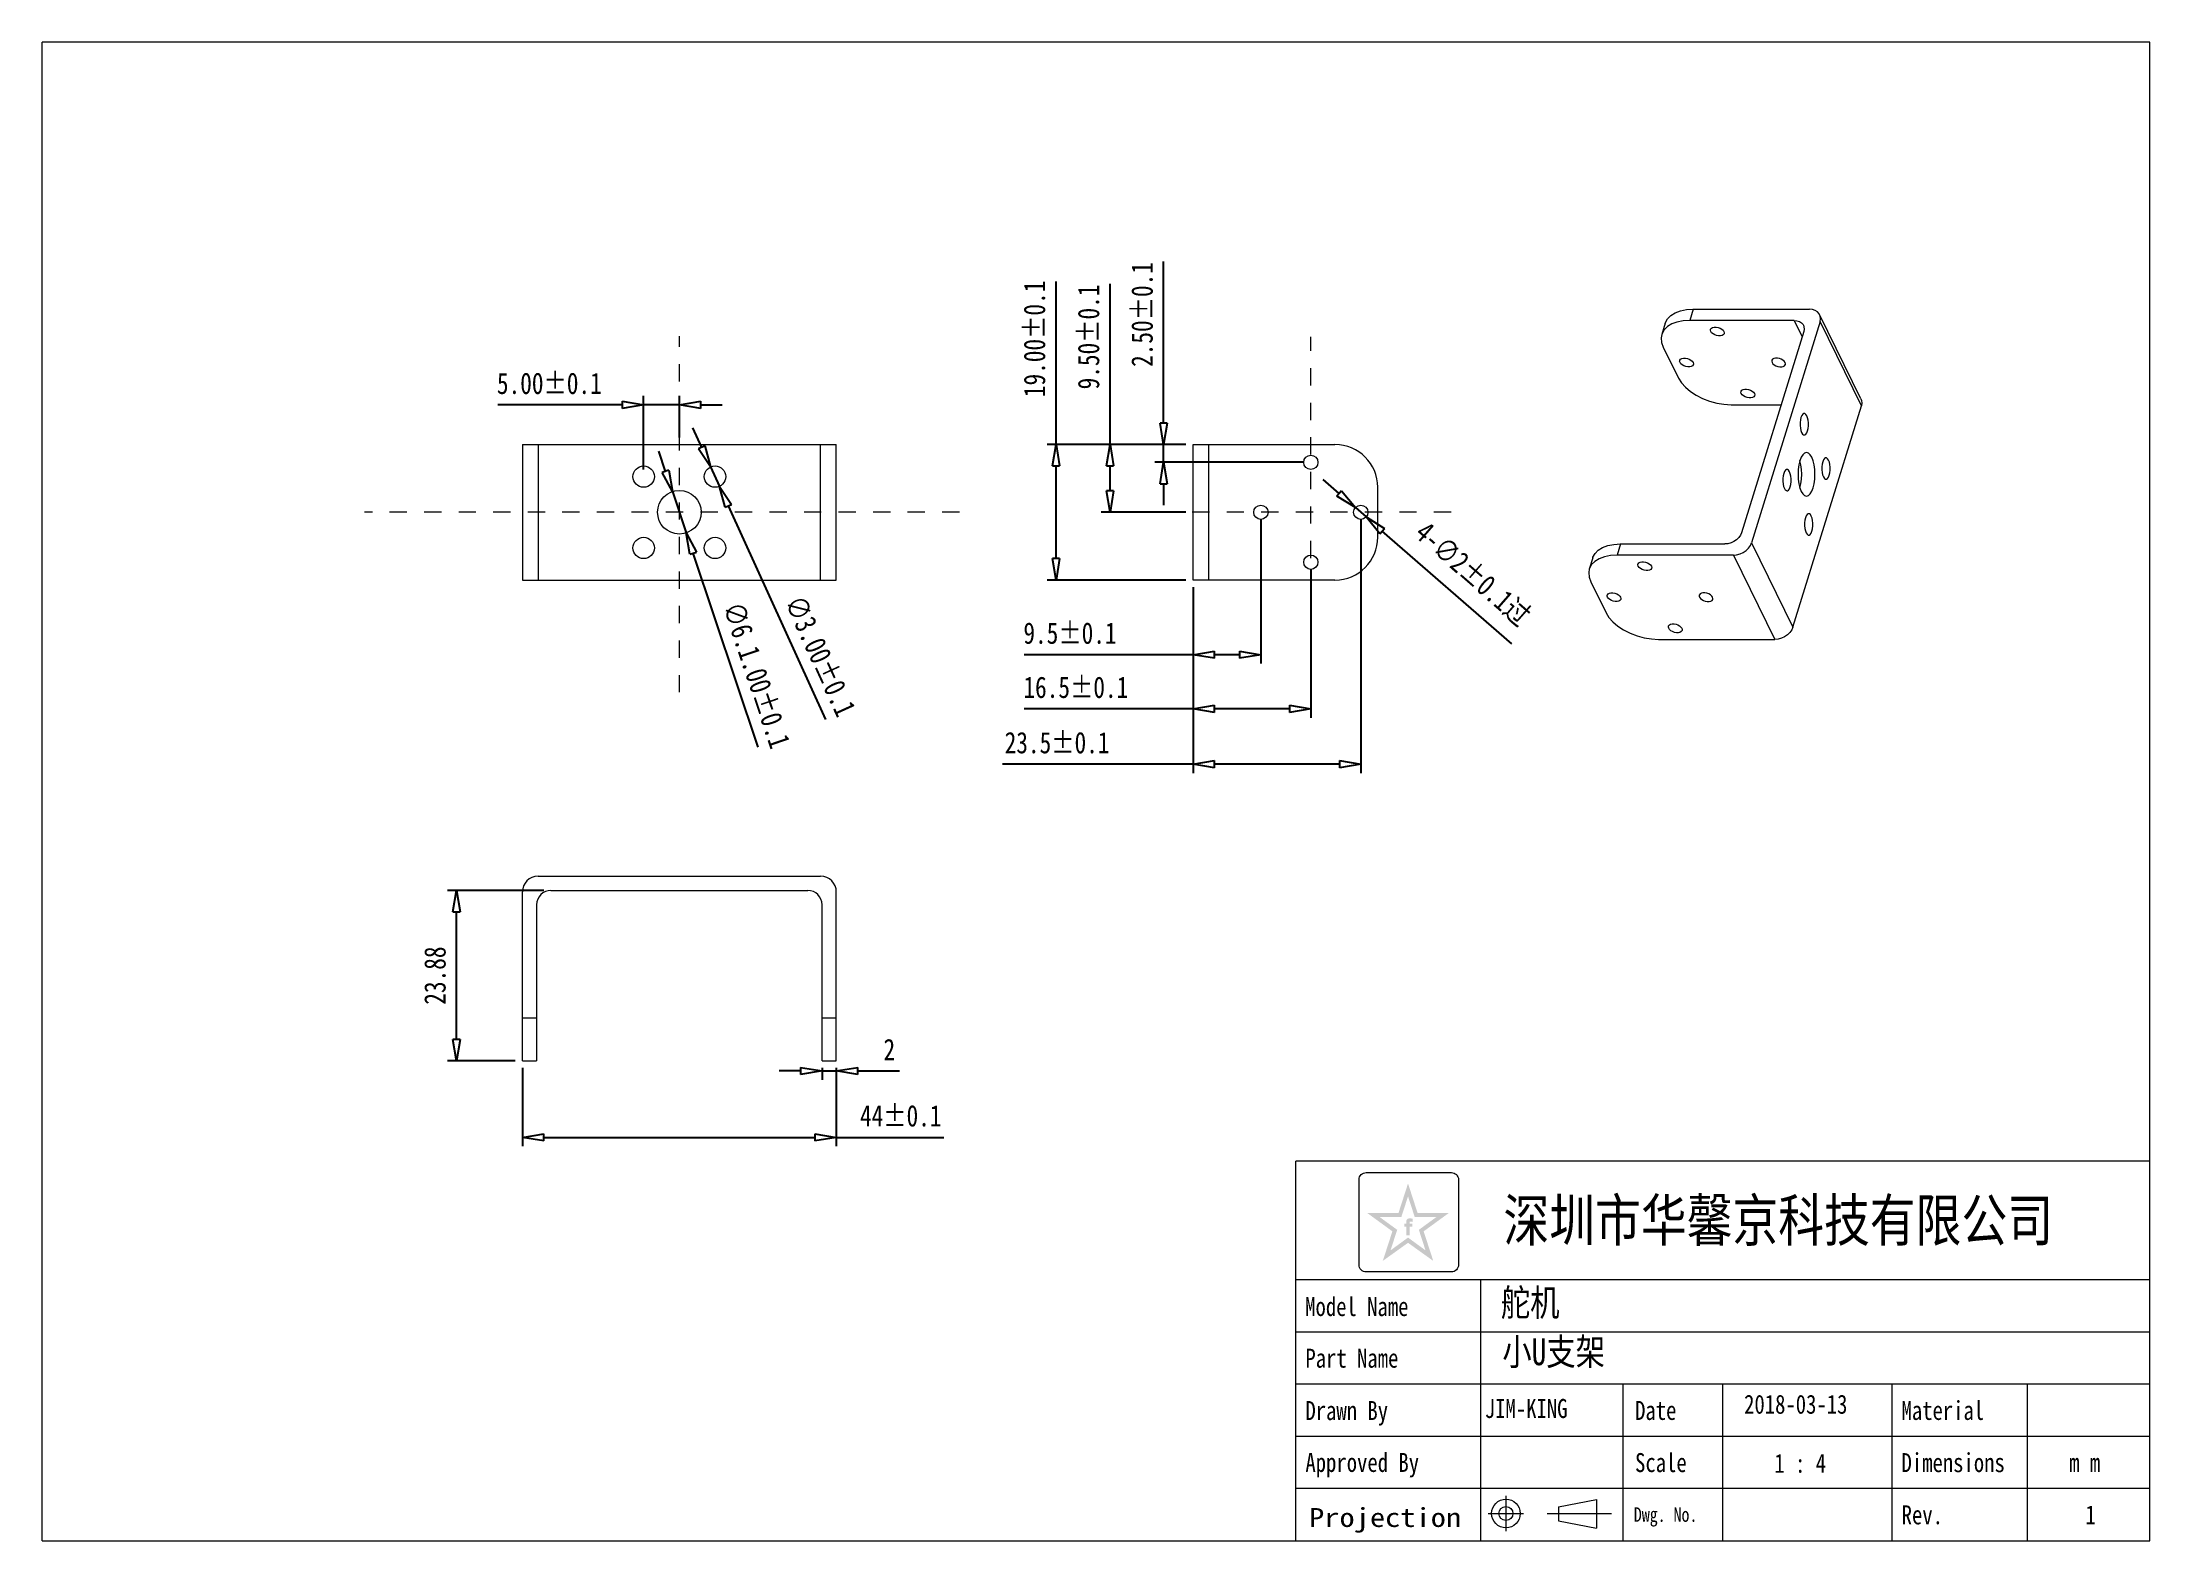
# Model space of a CAD drawing. Header units: inches. Extents: x -33 to 262, y 399 to 609.
import ezdxf
from ezdxf.enums import TextEntityAlignment as Align

# ---------------------------------------------------------------- set-up
doc = ezdxf.new("R2010")
doc.units = ezdxf.units.IN
doc.header["$LTSCALE"] = 1.21
doc.header["$MEASUREMENT"] = 0
doc.header["$PDMODE"] = 3
doc.header["$PDSIZE"] = 0.3125
doc.linetypes.add('DASHED', pattern=[0.2, 0.1, -0.1])
doc.layers.get('0').update_dxf_attribs({"linetype": 'CONTINUOUS'})
doc.layers.get('Defpoints').update_dxf_attribs({"linetype": 'CONTINUOUS'})
for name, color, linetype in [('02___PRT_ALL_AXES', 7, 'CONTINUOUS'), ('CK_LEVEL_1', 7, 'CONTINUOUS'), ('DIM', 211, 'CONTINUOUS'), ('TEXT', 200, 'CONTINUOUS')]:
    doc.layers.add(name, color=color, linetype=linetype)
doc.styles.get("Standard").update_dxf_attribs({"font": 'txt', "width": 0.8})
doc.dimstyles.new('DIN', dxfattribs={"dimtxt": 3, "dimasz": 3, "dimexe": 1.25, "dimexo": 1, "dimtad": 0, "dimdsep": 46, "dimlunit": 6, "dimtxsty": 'Standard', "dimblk": 'CLOSEDBLANK', "dimcen": 2.5, "dimadec": 0, "dimazin": 0, "dimtfac": 1, "dimtmove": 0, "dimatfit": 3, "dimldrblk": 'CLOSEDBLANK', "dimfxl": 1, "dimtvp": 1, "dimtolj": 1, "dimtzin": 0, "dimarcsym": 0})

# ---------------------------------------------------------------- blocks, each defined once
blk = doc.blocks.new('_ClosedBlank')
at = {"color": 0, "linetype": 'ByBlock', "lineweight": -2}
for p, q in [((-1, 0.167), (0, 0)), ((-1, 0.167), (-1, -0.167)), ((0, 0), (-1, -0.167))]:
    blk.add_line(p, q, dxfattribs=at)
blk = doc.blocks.new('*D18')
at = {"layer": 'Defpoints', "color": 0, "transparency": 16777216}
for p in [(75.85, 465.92), (77.85, 465.92), (77.85, 464.5)]:
    blk.add_point(p, dxfattribs=at)
at = {"layer": 'DIM', "color": 0, "lineweight": -2, "transparency": 16777216}
for p, q in [((72.85, 464.5), (69.85, 464.5)), ((75.85, 464.92), (75.85, 463.25)), ((75.85, 464.5), (77.85, 464.5)), ((77.85, 464.92), (77.85, 463.25)), ((80.85, 464.5), (86.7, 464.5))]:
    blk.add_line(p, q, dxfattribs=at)
at = {"layer": 'DIM', "color": 0, "lineweight": -2, "transparency": 16777216, "xscale": 3, "yscale": 3, "zscale": 3}
blk.add_blockref('_ClosedBlank', (75.85, 464.5), dxfattribs=at)
at = {"layer": 'DIM', "color": 0, "lineweight": -2, "transparency": 16777216, "xscale": 3, "yscale": 3, "zscale": 3, "rotation": 180}
blk.add_blockref('_ClosedBlank', (77.85, 464.5), dxfattribs=at)
at = {"layer": 'DIM', "color": 0, "lineweight": 5, "transparency": 16777216, "insert": (85.28, 467.5), "char_height": 3, "attachment_point": 5}
blk.add_mtext('\\A1;2', dxfattribs=at)
blk = doc.blocks.new('*D19')
at = {"layer": 'Defpoints', "color": 0, "transparency": 16777216}
for p in [(24.62, 489.8), (37.85, 489.8), (33.85, 465.92)]:
    blk.add_point(p, dxfattribs=at)
at = {"layer": 'DIM', "color": 0, "lineweight": -2, "transparency": 16777216}
for p, q in [((36.85, 489.8), (23.37, 489.8)), ((24.62, 468.92), (24.62, 486.8)), ((32.85, 465.92), (23.37, 465.92))]:
    blk.add_line(p, q, dxfattribs=at)
at = {"layer": 'DIM', "color": 0, "lineweight": -2, "transparency": 16777216, "xscale": 3, "yscale": 3, "zscale": 3}
for p, rotation in [((24.62, 489.8), 90), ((24.62, 465.92), 270)]:
    blk.add_blockref('_ClosedBlank', p, dxfattribs=dict(at, rotation=rotation))
at = {"layer": 'DIM', "color": 0, "lineweight": 5, "transparency": 16777216, "insert": (21.62, 477.86), "char_height": 3, "attachment_point": 5, "rotation": 90}
blk.add_mtext('\\A1;23.88', dxfattribs=at)
blk = doc.blocks.new('*D20')
at = {"layer": 'Defpoints', "color": 0, "transparency": 16777216}
for p in [(50.85, 557.85), (55.85, 552.3), (50.85, 547.8)]:
    blk.add_point(p, dxfattribs=at)
at = {"layer": 'DIM', "color": 0, "lineweight": -2, "transparency": 16777216}
for p, q in [((50.85, 548.8), (50.85, 559.1)), ((55.85, 553.3), (55.85, 559.1)), ((47.85, 557.85), (30.4, 557.85)), ((55.85, 557.85), (50.85, 557.85)), ((58.85, 557.85), (61.85, 557.85))]:
    blk.add_line(p, q, dxfattribs=at)
at = {"layer": 'DIM', "color": 0, "lineweight": -2, "transparency": 16777216, "xscale": 3, "yscale": 3, "zscale": 3}
blk.add_blockref('_ClosedBlank', (50.85, 557.85), dxfattribs=at)
at = {"layer": 'DIM', "color": 0, "lineweight": -2, "transparency": 16777216, "xscale": 3, "yscale": 3, "zscale": 3, "rotation": 180}
blk.add_blockref('_ClosedBlank', (55.85, 557.85), dxfattribs=at)
at = {"layer": 'DIM', "color": 0, "lineweight": 5, "transparency": 16777216, "insert": (37.63, 560.85), "char_height": 3, "attachment_point": 5}
blk.add_mtext('\\A1;5.00%%P0.1', dxfattribs=at)
blk = doc.blocks.new('*D21')
at = {"layer": 'Defpoints', "color": 0, "transparency": 16777216}
for p in [(54.88, 545.69), (56.82, 539.91)]:
    blk.add_point(p, dxfattribs=at)
at = {"layer": 'DIM', "color": 0, "lineweight": -2, "transparency": 16777216}
for p, q in [((53.92, 548.53), (52.97, 551.38)), ((54.88, 545.69), (56.82, 539.91)), ((66.91, 509.89), (57.78, 537.06))]:
    blk.add_line(p, q, dxfattribs=at)
at = {"layer": 'DIM', "color": 0, "lineweight": -2, "transparency": 16777216, "xscale": 3, "yscale": 3, "zscale": 3}
for p, rotation in [((54.88, 545.69), 288.5796692856709), ((56.82, 539.91), 108.5796692856709)]:
    blk.add_blockref('_ClosedBlank', p, dxfattribs=dict(at, rotation=rotation))
at = {"layer": 'DIM', "color": 0, "lineweight": 5, "transparency": 16777216, "insert": (66.69, 519.97), "char_height": 3, "attachment_point": 5, "rotation": 288.5797}
blk.add_mtext('\\A1;∅6.1.00%%P0.1', dxfattribs=at)
blk = doc.blocks.new('*D22')
at = {"layer": 'Defpoints', "color": 0, "transparency": 16777216}
for p in [(60.23, 549.16), (61.47, 546.43)]:
    blk.add_point(p, dxfattribs=at)
at = {"layer": 'DIM', "color": 0, "lineweight": -2, "transparency": 16777216}
for p, q in [((58.98, 551.89), (57.74, 554.62)), ((60.23, 549.16), (61.47, 546.43)), ((76.39, 513.75), (62.72, 543.71))]:
    blk.add_line(p, q, dxfattribs=at)
at = {"layer": 'DIM', "color": 0, "lineweight": -2, "transparency": 16777216, "xscale": 3, "yscale": 3, "zscale": 3}
for p, rotation in [((60.23, 549.16), 294.5210829292711), ((61.47, 546.43), 114.5210829292711)]:
    blk.add_blockref('_ClosedBlank', p, dxfattribs=dict(at, rotation=rotation))
at = {"layer": 'DIM', "color": 0, "lineweight": 5, "transparency": 16777216, "insert": (75.62, 522.66), "char_height": 3, "attachment_point": 5, "rotation": 294.5211}
blk.add_mtext('\\A1;∅3.00%%P0.1', dxfattribs=at)
blk = doc.blocks.new('*D23')
at = {"layer": 'Defpoints', "color": 0, "transparency": 16777216}
for p in [(127.85, 552.3), (108.64, 533.3), (127.85, 533.3)]:
    blk.add_point(p, dxfattribs=at)
at = {"layer": 'DIM', "color": 0, "lineweight": -2, "transparency": 16777216}
for p, q in [((108.64, 552.3), (108.64, 575.13)), ((126.85, 552.3), (107.39, 552.3)), ((108.64, 536.3), (108.64, 549.3)), ((126.85, 533.3), (107.39, 533.3))]:
    blk.add_line(p, q, dxfattribs=at)
at = {"layer": 'DIM', "color": 0, "lineweight": -2, "transparency": 16777216, "xscale": 3, "yscale": 3, "zscale": 3}
for p, rotation in [((108.64, 552.3), 90), ((108.64, 533.3), 270)]:
    blk.add_blockref('_ClosedBlank', p, dxfattribs=dict(at, rotation=rotation))
at = {"layer": 'DIM', "color": 0, "lineweight": 5, "transparency": 16777216, "insert": (105.64, 567.1), "char_height": 3, "attachment_point": 5, "rotation": 90}
blk.add_mtext('\\A1;19.00%%P0.1', dxfattribs=at)
blk = doc.blocks.new('*D24')
at = {"layer": 'Defpoints', "color": 0, "transparency": 16777216}
for p in [(127.85, 552.3), (116.22, 542.8), (127.85, 542.8)]:
    blk.add_point(p, dxfattribs=at)
at = {"layer": 'DIM', "color": 0, "lineweight": -2, "transparency": 16777216}
for p, q in [((116.22, 552.3), (116.22, 574.8)), ((126.85, 552.3), (114.97, 552.3)), ((116.22, 545.8), (116.22, 549.3)), ((126.85, 542.8), (114.97, 542.8))]:
    blk.add_line(p, q, dxfattribs=at)
at = {"layer": 'DIM', "color": 0, "lineweight": -2, "transparency": 16777216, "xscale": 3, "yscale": 3, "zscale": 3}
for p, rotation in [((116.22, 552.3), 90), ((116.22, 542.8), 270)]:
    blk.add_blockref('_ClosedBlank', p, dxfattribs=dict(at, rotation=rotation))
at = {"layer": 'DIM', "color": 0, "lineweight": 5, "transparency": 16777216, "insert": (113.22, 567.37), "char_height": 3, "attachment_point": 5, "rotation": 90}
blk.add_mtext('\\A1;9.50%%P0.1', dxfattribs=at)
blk = doc.blocks.new('*D25')
at = {"layer": 'Defpoints', "color": 0, "transparency": 16777216}
for p in [(123.72, 549.8), (127.85, 552.3), (144.35, 549.8)]:
    blk.add_point(p, dxfattribs=at)
at = {"layer": 'DIM', "color": 0, "lineweight": -2, "transparency": 16777216}
for p, q in [((123.72, 555.3), (123.72, 577.95)), ((126.85, 552.3), (122.47, 552.3)), ((143.35, 549.8), (122.47, 549.8)), ((123.72, 549.8), (123.72, 552.3)), ((123.72, 546.8), (123.72, 543.8))]:
    blk.add_line(p, q, dxfattribs=at)
at = {"layer": 'DIM', "color": 0, "lineweight": -2, "transparency": 16777216, "xscale": 3, "yscale": 3, "zscale": 3}
for p, rotation in [((123.72, 552.3), 270), ((123.72, 549.8), 90)]:
    blk.add_blockref('_ClosedBlank', p, dxfattribs=dict(at, rotation=rotation))
at = {"layer": 'DIM', "color": 0, "lineweight": 5, "transparency": 16777216, "insert": (120.72, 570.52), "char_height": 3, "attachment_point": 5, "rotation": 90}
blk.add_mtext('\\A1;2.50%%P0.1', dxfattribs=at)
blk = doc.blocks.new('*D26')
at = {"layer": 'Defpoints', "color": 0, "transparency": 16777216}
for p in [(137.35, 542.8), (127.85, 533.3), (137.35, 522.84)]:
    blk.add_point(p, dxfattribs=at)
at = {"layer": 'DIM', "color": 0, "lineweight": -2, "transparency": 16777216}
for p, q in [((137.35, 541.8), (137.35, 521.59)), ((127.85, 532.3), (127.85, 521.59)), ((127.85, 522.84), (104.17, 522.84)), ((134.35, 522.84), (130.85, 522.84))]:
    blk.add_line(p, q, dxfattribs=at)
at = {"layer": 'DIM', "color": 0, "lineweight": -2, "transparency": 16777216, "xscale": 3, "yscale": 3, "zscale": 3, "rotation": 180}
blk.add_blockref('_ClosedBlank', (127.85, 522.84), dxfattribs=at)
at = {"layer": 'DIM', "color": 0, "lineweight": -2, "transparency": 16777216, "xscale": 3, "yscale": 3, "zscale": 3}
blk.add_blockref('_ClosedBlank', (137.35, 522.84), dxfattribs=at)
at = {"layer": 'DIM', "color": 0, "lineweight": 5, "transparency": 16777216, "insert": (110.6, 525.84), "char_height": 3, "attachment_point": 5}
blk.add_mtext('\\A1;9.5%%P0.1', dxfattribs=at)
blk = doc.blocks.new('*D27')
at = {"layer": 'Defpoints', "color": 0, "transparency": 16777216}
for p in [(144.35, 535.8), (127.85, 533.3), (144.35, 515.25)]:
    blk.add_point(p, dxfattribs=at)
at = {"layer": 'DIM', "color": 0, "lineweight": -2, "transparency": 16777216}
for p, q in [((144.35, 534.8), (144.35, 514)), ((127.85, 532.3), (127.85, 514)), ((127.85, 515.25), (104.19, 515.25)), ((141.35, 515.25), (130.85, 515.25))]:
    blk.add_line(p, q, dxfattribs=at)
at = {"layer": 'DIM', "color": 0, "lineweight": -2, "transparency": 16777216, "xscale": 3, "yscale": 3, "zscale": 3, "rotation": 180}
blk.add_blockref('_ClosedBlank', (127.85, 515.25), dxfattribs=at)
at = {"layer": 'DIM', "color": 0, "lineweight": -2, "transparency": 16777216, "xscale": 3, "yscale": 3, "zscale": 3}
blk.add_blockref('_ClosedBlank', (144.35, 515.25), dxfattribs=at)
at = {"layer": 'DIM', "color": 0, "lineweight": 5, "transparency": 16777216, "insert": (111.42, 518.25), "char_height": 3, "attachment_point": 5}
blk.add_mtext('\\A1;16.5%%P0.1', dxfattribs=at)
blk = doc.blocks.new('*D28')
at = {"layer": 'Defpoints', "color": 0, "transparency": 16777216}
for p in [(151.35, 542.8), (127.85, 533.3), (151.35, 507.49)]:
    blk.add_point(p, dxfattribs=at)
at = {"layer": 'DIM', "color": 0, "lineweight": -2, "transparency": 16777216}
for p, q in [((151.35, 541.8), (151.35, 506.24)), ((127.85, 532.3), (127.85, 506.24)), ((127.85, 507.49), (101.16, 507.49)), ((148.35, 507.49), (130.85, 507.49))]:
    blk.add_line(p, q, dxfattribs=at)
at = {"layer": 'DIM', "color": 0, "lineweight": -2, "transparency": 16777216, "xscale": 3, "yscale": 3, "zscale": 3, "rotation": 180}
blk.add_blockref('_ClosedBlank', (127.85, 507.49), dxfattribs=at)
at = {"layer": 'DIM', "color": 0, "lineweight": -2, "transparency": 16777216, "xscale": 3, "yscale": 3, "zscale": 3}
blk.add_blockref('_ClosedBlank', (151.35, 507.49), dxfattribs=at)
at = {"layer": 'DIM', "color": 0, "lineweight": 5, "transparency": 16777216, "insert": (108.79, 510.49), "char_height": 3, "attachment_point": 5}
blk.add_mtext('\\A1;23.5%%P0.1', dxfattribs=at)
blk = doc.blocks.new('*D29')
at = {"layer": 'Defpoints', "color": 0, "transparency": 16777216}
for p in [(150.6, 543.46), (152.11, 542.14)]:
    blk.add_point(p, dxfattribs=at)
at = {"layer": 'DIM', "color": 0, "lineweight": -2, "transparency": 16777216}
for p, q in [((148.34, 545.43), (146.08, 547.4)), ((150.6, 543.46), (152.11, 542.14)), ((172.51, 524.36), (154.37, 540.17))]:
    blk.add_line(p, q, dxfattribs=at)
at = {"layer": 'DIM', "color": 0, "lineweight": -2, "transparency": 16777216, "xscale": 3, "yscale": 3, "zscale": 3}
for p, rotation in [((150.6, 543.46), 318.9119034780963), ((152.11, 542.14), 138.9119034780963)]:
    blk.add_blockref('_ClosedBlank', p, dxfattribs=dict(at, rotation=rotation))
at = {"layer": 'DIM', "color": 0, "lineweight": 5, "transparency": 16777216, "insert": (167.03, 534.1), "char_height": 3, "attachment_point": 5, "rotation": 318.9119}
blk.add_mtext('\\A1;4-∅2%%P0.1{\\fSimSun|b0|i0|c134|p54;过}', dxfattribs=at)
blk = doc.blocks.new('*D16')
at = {"layer": 'Defpoints', "color": 0, "transparency": 16777216}
for p in [(33.85, 465.92), (77.85, 465.92), (77.85, 455.19)]:
    blk.add_point(p, dxfattribs=at)
at = {"layer": 'DIM', "color": 0, "lineweight": -2, "transparency": 16777216}
for p, q in [((33.85, 464.92), (33.85, 453.94)), ((77.85, 464.92), (77.85, 453.94)), ((36.85, 455.19), (74.85, 455.19)), ((77.85, 455.19), (92.9, 455.19))]:
    blk.add_line(p, q, dxfattribs=at)
at = {"layer": 'DIM', "color": 0, "lineweight": -2, "transparency": 16777216, "xscale": 3, "yscale": 3, "zscale": 3, "rotation": 180}
blk.add_blockref('_ClosedBlank', (33.85, 455.19), dxfattribs=at)
at = {"layer": 'DIM', "color": 0, "lineweight": -2, "transparency": 16777216, "xscale": 3, "yscale": 3, "zscale": 3}
blk.add_blockref('_ClosedBlank', (77.85, 455.19), dxfattribs=at)
at = {"layer": 'DIM', "color": 0, "lineweight": 5, "transparency": 16777216, "insert": (86.88, 458.19), "char_height": 3, "attachment_point": 5}
blk.add_mtext('\\A1;44%%P0.1', dxfattribs=at)

msp = doc.modelspace()

# ---------------------------------------------------------------- hatches: boundary and pattern name
at = {"lineweight": 5}
h = msp.add_hatch(color=50, dxfattribs=at)
edge = h.paths.add_edge_path(flags=0)
edge.add_line((158.201, 442.649), (158.598, 442.649))
edge.add_line((158.598, 442.649), (158.598, 443.077))
edge.add_line((158.598, 443.077), (158.205, 443.077))
edge.add_line((158.205, 443.077), (158.205, 443.286))
edge.add_spline(control_points=[(158.205, 443.286), (158.205, 443.31), (158.204, 443.407), (158.393, 443.377), (158.512, 443.359), (158.579, 443.342), (158.607, 443.335)], knot_values=[0, 0, 0, 0, 1.4943482, 5.8188355, 8.4876202, 10.3632598, 10.3632598, 10.3632598, 10.3632598], degree=3, periodic=0)
edge.add_line((158.607, 443.335), (158.607, 443.773))
edge.add_spline(control_points=[(158.607, 443.773), (158.535, 443.79), (158.362, 443.831), (158.113, 443.852), (157.883, 443.748), (157.767, 443.603), (157.748, 443.493), (157.742, 443.462)], knot_values=[0, 0, 0, 0, 4.9341397, 11.9452686, 16.0265909, 21.3569295, 23.4510995, 23.4510995, 23.4510995, 23.4510995], degree=3, periodic=0)
edge.add_line((157.742, 443.462), (157.742, 443.077))
edge.add_line((157.742, 443.077), (157.455, 443.077))
edge.add_line((157.455, 443.077), (157.455, 442.649))
edge.add_line((157.455, 442.649), (157.745, 442.649))
edge.add_line((157.745, 442.649), (157.745, 441.456))
edge.add_line((157.745, 441.456), (158.201, 441.456))
edge.add_line((158.201, 441.456), (158.201, 442.649))
h.paths.add_polyline_path([(163.672, 444.569), (159.32, 444.569), (157.976, 448.721), (156.632, 444.569), (152.28, 444.569), (155.784, 442.014), (154.44, 437.873), (157.976, 440.405), (161.512, 437.873), (160.168, 442.014)])
h.paths.add_polyline_path([(159.494, 442.226), (160.429, 439.345), (157.976, 441.14), (155.523, 439.345), (156.458, 442.226), (153.998, 444.021), (157.038, 444.021), (157.976, 446.916), (158.914, 444.021), (161.955, 444.021)], flags=16)

# ---------------------------------------------------------------- linework, layer by layer
at = {"color": 7, "linetype": 'Continuous', "lineweight": 5}
for p, q in [((197.935, 571.26), (197.451, 569.693)), ((197.935, 571.26), (214.221, 571.26)), ((221.459, 558.695), (215.663, 570.506)), ((194.033, 569.301), (193.549, 567.735)), ((212.079, 569.693), (197.451, 569.693)), ((213.437, 568.126), (204.722, 539.927)), ((215.714, 569.536), (206.129, 538.517)), ((212.079, 569.693), (213.209, 567.39)), ((221.51, 557.726), (215.714, 569.536)), ((193.755, 565.963), (195.89, 561.612)), ((203.247, 557.882), (210.271, 557.882)), ((211.924, 526.706), (221.51, 557.726)), ((33.852, 552.299), (33.852, 533.299)), ((33.852, 552.299), (77.852, 552.299)), ((36.052, 552.299), (36.052, 533.299)), ((75.652, 533.299), (75.652, 552.299)), ((77.852, 533.299), (77.852, 552.299)), ((127.854, 533.299), (127.854, 552.299)), ((127.854, 552.299), (147.736, 552.299)), ((130.054, 533.299), (130.054, 552.299)), ((153.736, 539.299), (153.736, 546.299)), ((187.768, 538.36), (187.284, 536.793)), ((187.768, 538.36), (202.396, 538.36)), ((206.129, 538.517), (211.924, 526.706)), ((183.866, 536.402), (183.382, 534.835)), ((203.57, 536.793), (187.284, 536.793)), ((203.57, 536.793), (209.366, 524.983)), ((33.852, 533.299), (77.852, 533.299)), ((147.736, 533.299), (127.854, 533.299)), ((183.588, 533.064), (185.723, 528.712)), ((193.08, 524.983), (209.366, 524.983)), ((36.052, 491.799), (75.652, 491.799)), ((33.852, 465.918), (33.852, 489.599)), ((35.852, 487.799), (35.852, 465.918)), ((37.852, 489.799), (73.852, 489.799)), ((75.852, 465.918), (75.852, 487.799)), ((77.852, 465.918), (77.852, 489.599)), ((33.852, 471.918), (35.852, 471.918)), ((75.852, 471.918), (77.852, 471.918)), ((33.852, 465.918), (35.852, 465.918)), ((75.852, 465.918), (77.852, 465.918))]:
    msp.add_line(p, q, dxfattribs=at)
for points in [[(194.033, 569.302), (194.064, 569.394), (194.356, 569.928), (194.81, 570.387), (195.418, 570.76), (196.154, 571.035), (197.004, 571.203), (197.935, 571.26)], [(215.663, 570.506), (215.605, 570.61), (215.367, 570.884), (215.048, 571.089), (214.658, 571.217), (214.221, 571.26)], [(215.714, 569.536), (215.782, 569.919), (215.745, 570.285), (215.663, 570.506)], [(193.549, 567.735), (193.462, 567.239), (193.521, 566.611), (193.755, 565.963)], [(197.451, 569.693), (196.519, 569.636), (195.671, 569.468), (194.933, 569.193), (194.327, 568.82), (193.871, 568.361), (193.58, 567.828), (193.549, 567.735)], [(212.079, 569.693), (212.476, 569.654), (212.83, 569.538), (213.122, 569.351), (213.337, 569.103), (213.39, 569.008)], [(213.39, 569.008), (213.464, 568.806), (213.498, 568.475), (213.437, 568.126)], [(210.832, 563.788), (210.709, 563.962), (210.521, 564.123), (210.285, 564.257), (210.016, 564.353), (209.741, 564.403), (209.476, 564.403), (209.251, 564.353), (209.076, 564.257), (208.971, 564.123), (208.955, 564.083)], [(195.89, 561.612), (196.292, 560.964), (196.849, 560.336), (197.546, 559.747), (198.359, 559.215), (199.266, 558.755), (200.238, 558.382), (201.246, 558.107), (202.259, 557.939), (203.247, 557.882)], [(208.955, 564.083), (208.941, 563.962), (208.99, 563.788)], [(208.99, 563.788), (209.113, 563.613), (209.3, 563.452), (209.537, 563.319), (209.806, 563.222), (210.08, 563.173), (210.345, 563.173), (210.571, 563.222), (210.745, 563.319), (210.851, 563.452), (210.866, 563.492)], [(210.866, 563.492), (210.88, 563.613), (210.832, 563.788)], [(221.459, 558.695), (221.54, 558.474), (221.578, 558.109), (221.51, 557.726)], [(183.866, 536.402), (183.897, 536.495), (184.189, 537.028), (184.644, 537.487), (185.25, 537.86), (185.989, 538.135), (186.836, 538.303), (187.768, 538.36)], [(204.722, 539.927), (204.568, 539.578), (204.33, 539.247), (204.018, 538.95), (203.65, 538.702), (203.243, 538.515), (202.818, 538.399), (202.396, 538.36)], [(203.57, 536.793), (204.034, 536.836), (204.503, 536.964), (204.948, 537.169), (205.355, 537.443), (205.696, 537.768), (205.96, 538.134), (206.129, 538.517)], [(183.382, 534.835), (183.295, 534.34), (183.354, 533.711), (183.588, 533.064)], [(187.284, 536.793), (186.353, 536.737), (185.504, 536.568), (184.767, 536.294), (184.159, 535.92), (183.705, 535.462), (183.413, 534.928), (183.382, 534.835)], [(190.24, 535.239), (190.191, 535.414), (190.206, 535.535)], [(190.206, 535.535), (190.222, 535.576), (190.327, 535.709), (190.502, 535.805), (190.727, 535.854), (190.991, 535.854), (191.265, 535.805), (191.534, 535.709), (191.771, 535.576), (191.959, 535.414), (192.082, 535.239)], [(192.116, 534.944), (192.101, 534.903), (191.995, 534.77), (191.821, 534.674), (191.595, 534.624), (191.331, 534.624), (191.057, 534.674), (190.788, 534.77), (190.552, 534.903), (190.363, 535.064), (190.24, 535.239)], [(192.082, 535.239), (192.131, 535.064), (192.116, 534.944)], [(185.928, 530.888), (185.879, 531.063), (185.894, 531.183)], [(185.894, 531.183), (185.909, 531.224), (186.015, 531.357), (186.19, 531.454), (186.415, 531.503), (186.679, 531.503), (186.953, 531.454), (187.222, 531.357), (187.458, 531.224), (187.647, 531.063), (187.77, 530.888)], [(187.804, 530.593), (187.789, 530.552), (187.683, 530.418), (187.508, 530.322), (187.283, 530.273), (187.019, 530.273), (186.745, 530.322), (186.476, 530.418), (186.24, 530.552), (186.051, 530.713), (185.928, 530.888)], [(187.77, 530.888), (187.819, 530.713), (187.804, 530.593)], [(198.789, 531.183), (198.774, 531.063), (198.823, 530.888)], [(200.665, 530.888), (200.542, 531.063), (200.353, 531.224), (200.117, 531.357), (199.848, 531.454), (199.574, 531.503), (199.31, 531.503), (199.084, 531.454), (198.91, 531.357), (198.804, 531.224), (198.789, 531.183)], [(198.823, 530.888), (198.946, 530.713), (199.134, 530.552), (199.371, 530.418), (199.64, 530.322), (199.914, 530.273), (200.178, 530.273), (200.403, 530.322), (200.578, 530.418), (200.684, 530.552), (200.699, 530.593)], [(200.699, 530.593), (200.714, 530.713), (200.665, 530.888)], [(185.723, 528.712), (186.125, 528.065), (186.683, 527.436), (187.378, 526.848), (188.194, 526.314), (189.098, 525.856), (190.073, 525.482), (191.078, 525.208), (192.093, 525.039), (193.08, 524.983)], [(194.511, 526.537), (194.462, 526.712), (194.477, 526.832)], [(194.477, 526.832), (194.492, 526.873), (194.598, 527.006), (194.772, 527.102), (194.998, 527.152), (195.262, 527.152), (195.536, 527.102), (195.805, 527.006), (196.041, 526.873), (196.23, 526.712), (196.353, 526.537)], [(196.387, 526.241), (196.371, 526.2), (196.266, 526.067), (196.091, 525.971), (195.866, 525.922), (195.602, 525.922), (195.328, 525.971), (195.059, 526.067), (194.822, 526.2), (194.634, 526.362), (194.511, 526.537)], [(196.353, 526.537), (196.401, 526.362), (196.387, 526.241)], [(211.924, 526.706), (211.755, 526.323), (211.492, 525.958), (211.151, 525.632), (210.744, 525.358), (210.298, 525.154), (209.829, 525.026), (209.366, 524.983)]]:
    msp.add_lwpolyline(points, dxfattribs=at)
for centre in [(144.354, 549.799), (137.354, 542.799), (151.354, 542.799), (144.354, 535.799)]:
    msp.add_circle(centre, 1, dxfattribs=at)
for centre, radius, start, end in [((147.736, 546.299), 6, 0, 90), ((147.736, 539.299), 6, 270, 0), ((36.052, 489.599), 2.2, 90, 180), ((75.652, 489.599), 2.2, 0, 90), ((37.852, 487.799), 2, 90, 180), ((73.852, 487.799), 2, 0, 90)]:
    msp.add_arc(centre, radius, start, end, dxfattribs=at)
at = {"layer": '02___PRT_ALL_AXES', "color": 7, "linetype": 'Continuous', "lineweight": 5}
for points in [[(200.407, 568.139), (200.358, 568.314), (200.373, 568.434)], [(200.373, 568.434), (200.388, 568.475), (200.494, 568.609), (200.668, 568.704), (200.895, 568.754), (201.157, 568.754), (201.433, 568.704), (201.701, 568.609), (201.938, 568.475), (202.126, 568.314), (202.249, 568.139)], [(202.283, 567.844), (202.268, 567.803), (202.162, 567.669), (201.988, 567.574), (201.761, 567.524), (201.499, 567.524), (201.223, 567.574), (200.955, 567.669), (200.718, 567.803), (200.53, 567.964), (200.407, 568.139)], [(202.249, 568.139), (202.298, 567.964), (202.283, 567.844)], [(196.061, 564.083), (196.076, 564.124), (196.182, 564.258), (196.356, 564.353), (196.583, 564.403), (196.845, 564.403), (197.121, 564.353), (197.388, 564.258), (197.626, 564.124), (197.814, 563.963), (197.937, 563.788)], [(196.095, 563.788), (196.046, 563.963), (196.061, 564.083)], [(197.971, 563.492), (197.956, 563.452), (197.85, 563.318), (197.676, 563.222), (197.449, 563.172), (197.187, 563.172), (196.911, 563.222), (196.643, 563.318), (196.406, 563.452), (196.218, 563.613), (196.095, 563.788)], [(197.937, 563.788), (197.986, 563.613), (197.971, 563.492)], [(204.677, 559.436), (204.629, 559.612), (204.643, 559.732)], [(204.643, 559.732), (204.659, 559.773), (204.765, 559.906), (204.938, 560.002), (205.166, 560.052), (205.428, 560.052), (205.704, 560.002), (205.971, 559.906), (206.208, 559.773), (206.396, 559.612), (206.52, 559.436)], [(206.554, 559.141), (206.538, 559.1), (206.432, 558.967), (206.259, 558.871), (206.032, 558.821), (205.769, 558.821), (205.493, 558.871), (205.226, 558.967), (204.989, 559.1), (204.801, 559.261), (204.677, 559.436)], [(206.52, 559.436), (206.568, 559.261), (206.554, 559.141)], [(213.505, 556.646), (213.438, 556.636), (213.29, 556.541), (213.157, 556.351), (213.047, 556.078), (212.969, 555.742), (212.927, 555.366), (212.924, 554.974), (212.961, 554.595), (213.035, 554.252), (213.141, 553.971)], [(213.868, 556.321), (213.737, 556.522), (213.59, 556.63), (213.505, 556.646)], [(213.505, 553.646), (213.571, 553.656), (213.719, 553.751), (213.853, 553.941), (213.962, 554.213), (214.041, 554.549), (214.082, 554.926), (214.085, 555.317), (214.048, 555.697), (213.974, 556.039), (213.868, 556.321)], [(213.141, 553.971), (213.272, 553.77), (213.419, 553.662), (213.505, 553.646)], [(213.819, 551.171), (213.552, 551.093), (213.302, 550.866), (213.077, 550.501), (212.889, 550.017), (212.748, 549.438), (212.661, 548.793), (212.632, 548.114), (212.662, 547.435), (212.751, 546.791), (212.893, 546.214), (213.081, 545.732)], [(212.898, 546.2), (212.908, 546.225), (213.049, 546.804), (213.136, 547.45), (213.165, 548.129), (213.135, 548.807), (213.046, 549.451), (212.904, 550.029), (212.899, 550.042)], [(214.558, 550.51), (214.332, 550.872), (214.081, 551.096), (213.819, 551.171)], [(213.819, 545.071), (214.087, 545.149), (214.337, 545.376), (214.562, 545.741), (214.75, 546.225), (214.891, 546.804), (214.978, 547.45), (215.007, 548.129), (214.977, 548.807), (214.888, 549.451), (214.746, 550.029), (214.558, 550.51)], [(216.555, 550.43), (216.488, 550.42), (216.34, 550.325), (216.207, 550.135), (216.097, 549.862), (216.019, 549.526), (215.977, 549.15), (215.975, 548.758), (216.012, 548.378), (216.086, 548.036), (216.192, 547.755)], [(216.918, 550.105), (216.787, 550.306), (216.641, 550.414), (216.555, 550.43)], [(216.555, 547.43), (216.622, 547.44), (216.77, 547.535), (216.903, 547.725), (217.013, 547.997), (217.091, 548.333), (217.133, 548.71), (217.135, 549.101), (217.098, 549.481), (217.024, 549.823), (216.918, 550.105)], [(211.084, 548.812), (211.017, 548.803), (210.869, 548.708), (210.736, 548.517), (210.626, 548.245), (210.548, 547.909), (210.506, 547.533), (210.504, 547.141), (210.541, 546.761), (210.615, 546.419), (210.721, 546.138)], [(211.447, 548.488), (211.316, 548.689), (211.17, 548.796), (211.084, 548.812)], [(211.084, 545.813), (211.151, 545.822), (211.299, 545.918), (211.432, 546.108), (211.541, 546.38), (211.62, 546.716), (211.662, 547.093), (211.664, 547.484), (211.627, 547.864), (211.553, 548.206), (211.447, 548.488)], [(216.192, 547.755), (216.323, 547.553), (216.469, 547.446), (216.555, 547.43)], [(210.721, 546.138), (210.852, 545.936), (210.998, 545.829), (211.084, 545.813)], [(213.081, 545.732), (213.307, 545.37), (213.558, 545.146), (213.819, 545.071)], [(214.134, 542.596), (214.068, 542.587), (213.92, 542.491), (213.786, 542.301), (213.677, 542.029), (213.598, 541.693), (213.557, 541.317), (213.554, 540.925), (213.591, 540.545), (213.665, 540.203), (213.771, 539.922)], [(214.497, 542.271), (214.367, 542.473), (214.22, 542.58), (214.134, 542.596)], [(214.134, 539.597), (214.201, 539.606), (214.349, 539.702), (214.482, 539.892), (214.592, 540.164), (214.67, 540.5), (214.712, 540.877), (214.715, 541.268), (214.678, 541.648), (214.603, 541.99), (214.497, 542.271)], [(213.771, 539.922), (213.902, 539.72), (214.049, 539.613), (214.134, 539.597)]]:
    msp.add_lwpolyline(points, dxfattribs=at)
for centre, radius in [((50.852, 547.799), 1.5), ((60.852, 547.799), 1.5), ((55.852, 542.799), 3.05), ((50.852, 537.799), 1.5), ((60.852, 537.799), 1.5)]:
    msp.add_circle(centre, radius, dxfattribs=at)
at = {"layer": 'CK_LEVEL_1', "color": 3, "linetype": 'Continuous', "lineweight": 5}
for p, q in [((142.248, 398.632), (142.248, 451.83)), ((261.942, 451.83), (142.248, 451.83)), ((261.942, 435.206), (142.248, 435.206)), ((168.181, 398.632), (168.181, 435.206)), ((261.942, 427.891), (142.248, 427.891)), ((261.942, 420.576), (142.248, 420.576)), ((188.13, 398.632), (188.13, 420.576)), ((202.095, 398.632), (202.095, 420.576)), ((225.811, 398.632), (225.811, 420.576)), ((244.792, 398.632), (244.792, 420.576)), ((261.942, 413.262), (142.248, 413.262)), ((261.942, 405.947), (142.248, 405.947))]:
    msp.add_line(p, q, dxfattribs=at)
at = {"layer": 'DIM', "color": 1, "linetype": 'DASHED', "lineweight": 5, "ltscale": 20}
for p, q in [((55.852, 517.571), (55.852, 567.471)), ((144.354, 526.692), (144.354, 567.392)), ((95.107, 542.799), (11.727, 542.799)), ((164.019, 542.799), (115.459, 542.799))]:
    msp.add_line(p, q, dxfattribs=at)
at = {"layer": 'DIM', "lineweight": 5}
msp.add_line((186.505, 402.417), (177.474, 402.417), dxfattribs=at)
msp.add_lwpolyline([(152.119, 450.252), (164.049, 450.252, -0.4142136), (165.049, 449.252), (165.049, 437.332, -0.4142136), (164.049, 436.332), (152.119, 436.332, -0.4142136), (151.119, 437.332), (151.119, 449.252, -0.4142136)], format="xyb", close=True, dxfattribs=at)
at = {"layer": 'TEXT', "color": 3, "linetype": 'Continuous', "lineweight": 5}
for p, q in [((-33.451, 398.632), (-33.451, 608.694)), ((261.942, 608.694), (-33.451, 608.694)), ((261.942, 459.128), (261.942, 608.694)), ((261.942, 398.632), (261.942, 459.128)), ((171.699, 404.939), (171.699, 399.993)), ((169.226, 402.466), (174.172, 402.466)), ((179.07, 403.402), (184.395, 404.424)), ((179.07, 403.402), (179.07, 401.432)), ((184.395, 404.424), (184.395, 400.41)), ((179.07, 401.432), (184.395, 400.41)), ((-33.451, 398.632), (261.942, 398.632))]:
    msp.add_line(p, q, dxfattribs=at)
for radius in [2.007, 0.985]:
    msp.add_circle((171.699, 402.466), radius, dxfattribs=at)

# ---------------------------------------------------------------- texts
at = {"layer": 'CK_LEVEL_1', "color": 221, "linetype": 'Continuous', "lineweight": 5, "width": 0.8}
for s, height, p in [('Model Name', 2.6599, (143.561, 430.144)), ('Part Name', 2.6599, (143.595, 422.907)), ('Drawn By', 2.6599, (143.595, 415.564)), ('Date', 2.6599, (189.796, 415.583)), ('2018-03-13', 2.6599, (205.079, 416.451)), ('Material', 2.6599, (227.139, 415.584)), ('Approved By', 2.65987, (143.595, 408.292)), ('Scale', 2.6599, (189.796, 408.274)), ('1 : 4', 2.6599, (209.317, 408.171)), ('Dimensions', 2.6599, (227.139, 408.266)), ('m m', 2.6599, (250.635, 408.266)), ('Dwg. No.', 2.0461, (189.623, 401.298)), ('Rev.', 2.6599, (227.157, 400.948)), ('1', 2.66, (252.914, 400.948))]:
    msp.add_text(s, height=height, dxfattribs=at).set_placement(p)
at = {"layer": 'CK_LEVEL_1', "color": 221, "linetype": 'Continuous', "lineweight": 5, "width": 0.907112}
msp.add_text('Projection', height=2.6599, dxfattribs=at).set_placement((144.108, 400.576), (165.421, 400.576), align=Align.FIT)
at = {"layer": 'DIM', "lineweight": 5, "attachment_point": 1}
for s, insert, char_height, width in [('{\\fLiSu|b0|i0|c134|p49;深圳市华馨京科技有限公司}', (171.355, 446.511), 5.8812, 1252.98966), ('{\\fSimSun|b0|i0|c134|p54;舵机}', (170.979, 433.913), 3.77, 803.1985), ('{\\fSimSun|b0|i0|c134|p54;小}U{\\fSimSun|b0|i0|c134|p54;支架}', (171.19, 427.026), 3.77, 803.1985), ('JIM-KING', (168.732, 418.518), 2.6641, 72.82685)]:
    msp.add_mtext(s, dxfattribs=dict(at, insert=insert, char_height=char_height, width=width))

# ---------------------------------------------------------------- dimensions: what is measured, and where the dimension line sits
at = {"layer": 'DIM', "lineweight": 5, "ltscale": 2}
for base, p2, text, picture, middle in [((123.719, 549.799), (144.354, 549.799), '<>0%%P0.1', '*D25', (123.719, 570.522)), ((108.639, 533.299), (127.854, 533.299), '<>.00%%P0.1', '*D23', (108.639, 567.102)), ((116.219, 542.799), (127.854, 542.799), '<>0%%P0.1', '*D24', (116.219, 567.372))]:
    dim = msp.add_linear_dim(base=base, p1=(127.854, 552.299), p2=p2, angle=90, text=text, dimstyle='DIN', dxfattribs=at)
    dim.commit()
    dim.dimension.update_dxf_attribs({"geometry": picture, "text_midpoint": middle, "dimtype": 160})
dim = msp.add_linear_dim(base=(50.852, 557.852), p1=(55.852, 552.299), p2=(50.852, 547.799), text='<>.00%%P0.1', dimstyle='DIN', dxfattribs=at)
dim.commit()
dim.dimension.update_dxf_attribs({"geometry": '*D20', "text_midpoint": (37.627, 560.852)})
for p1, p2, picture, middle in [((60.229, 549.164), (61.474, 546.434), '*D22', (72.889, 521.412)), ((54.88, 545.69), (56.823, 539.908), '*D21', (63.848, 519.012))]:
    dim = msp.add_diameter_dim_2p(p1=p1, p2=p2, text='<>.00%%P0.1', dimstyle='DIN', dxfattribs=at)
    dim.commit()
    dim.dimension.update_dxf_attribs({"geometry": picture, "text_midpoint": middle, "dimtype": 163})
dim = msp.add_diameter_dim_2p(p1=(150.6, 543.456), p2=(152.108, 542.142), text='4-<>%%P0.1{\\fSimSun|b0|i0|c134|p54;过}', dimstyle='DIN', dxfattribs=at)
dim.commit()
dim.dimension.update_dxf_attribs({"geometry": '*D29', "text_midpoint": (167.032, 534.103)})
for base, p1, p2, picture, middle in [((151.354, 507.492), (127.854, 533.299), (151.354, 542.799), '*D28', (108.789, 507.492)), ((137.354, 522.842), (127.854, 533.299), (137.354, 542.799), '*D26', (110.599, 522.842)), ((144.354, 515.252), (127.854, 533.299), (144.354, 535.799), '*D27', (111.419, 515.252)), ((77.852, 455.194), (33.852, 465.918), (77.852, 465.918), '*D16', (86.877, 455.194))]:
    dim = msp.add_linear_dim(base=base, p1=p1, p2=p2, text='<>%%P0.1', dimstyle='DIN', dxfattribs=at)
    dim.commit()
    dim.dimension.update_dxf_attribs({"geometry": picture, "text_midpoint": middle, "dimtype": 160})
dim = msp.add_linear_dim(base=(24.619, 489.799), p1=(33.852, 465.918), p2=(37.852, 489.799), angle=90, dimstyle='DIN', dxfattribs=at)
dim.commit()
dim.dimension.update_dxf_attribs({"geometry": '*D19', "text_midpoint": (21.619, 477.859)})
dim = msp.add_linear_dim(base=(77.852, 464.502), p1=(75.852, 465.918), p2=(77.852, 465.918), dimstyle='DIN', dxfattribs=at)
dim.commit()
dim.dimension.update_dxf_attribs({"geometry": '*D18', "text_midpoint": (85.277, 467.502)})

doc.saveas('drawing.dxf')
